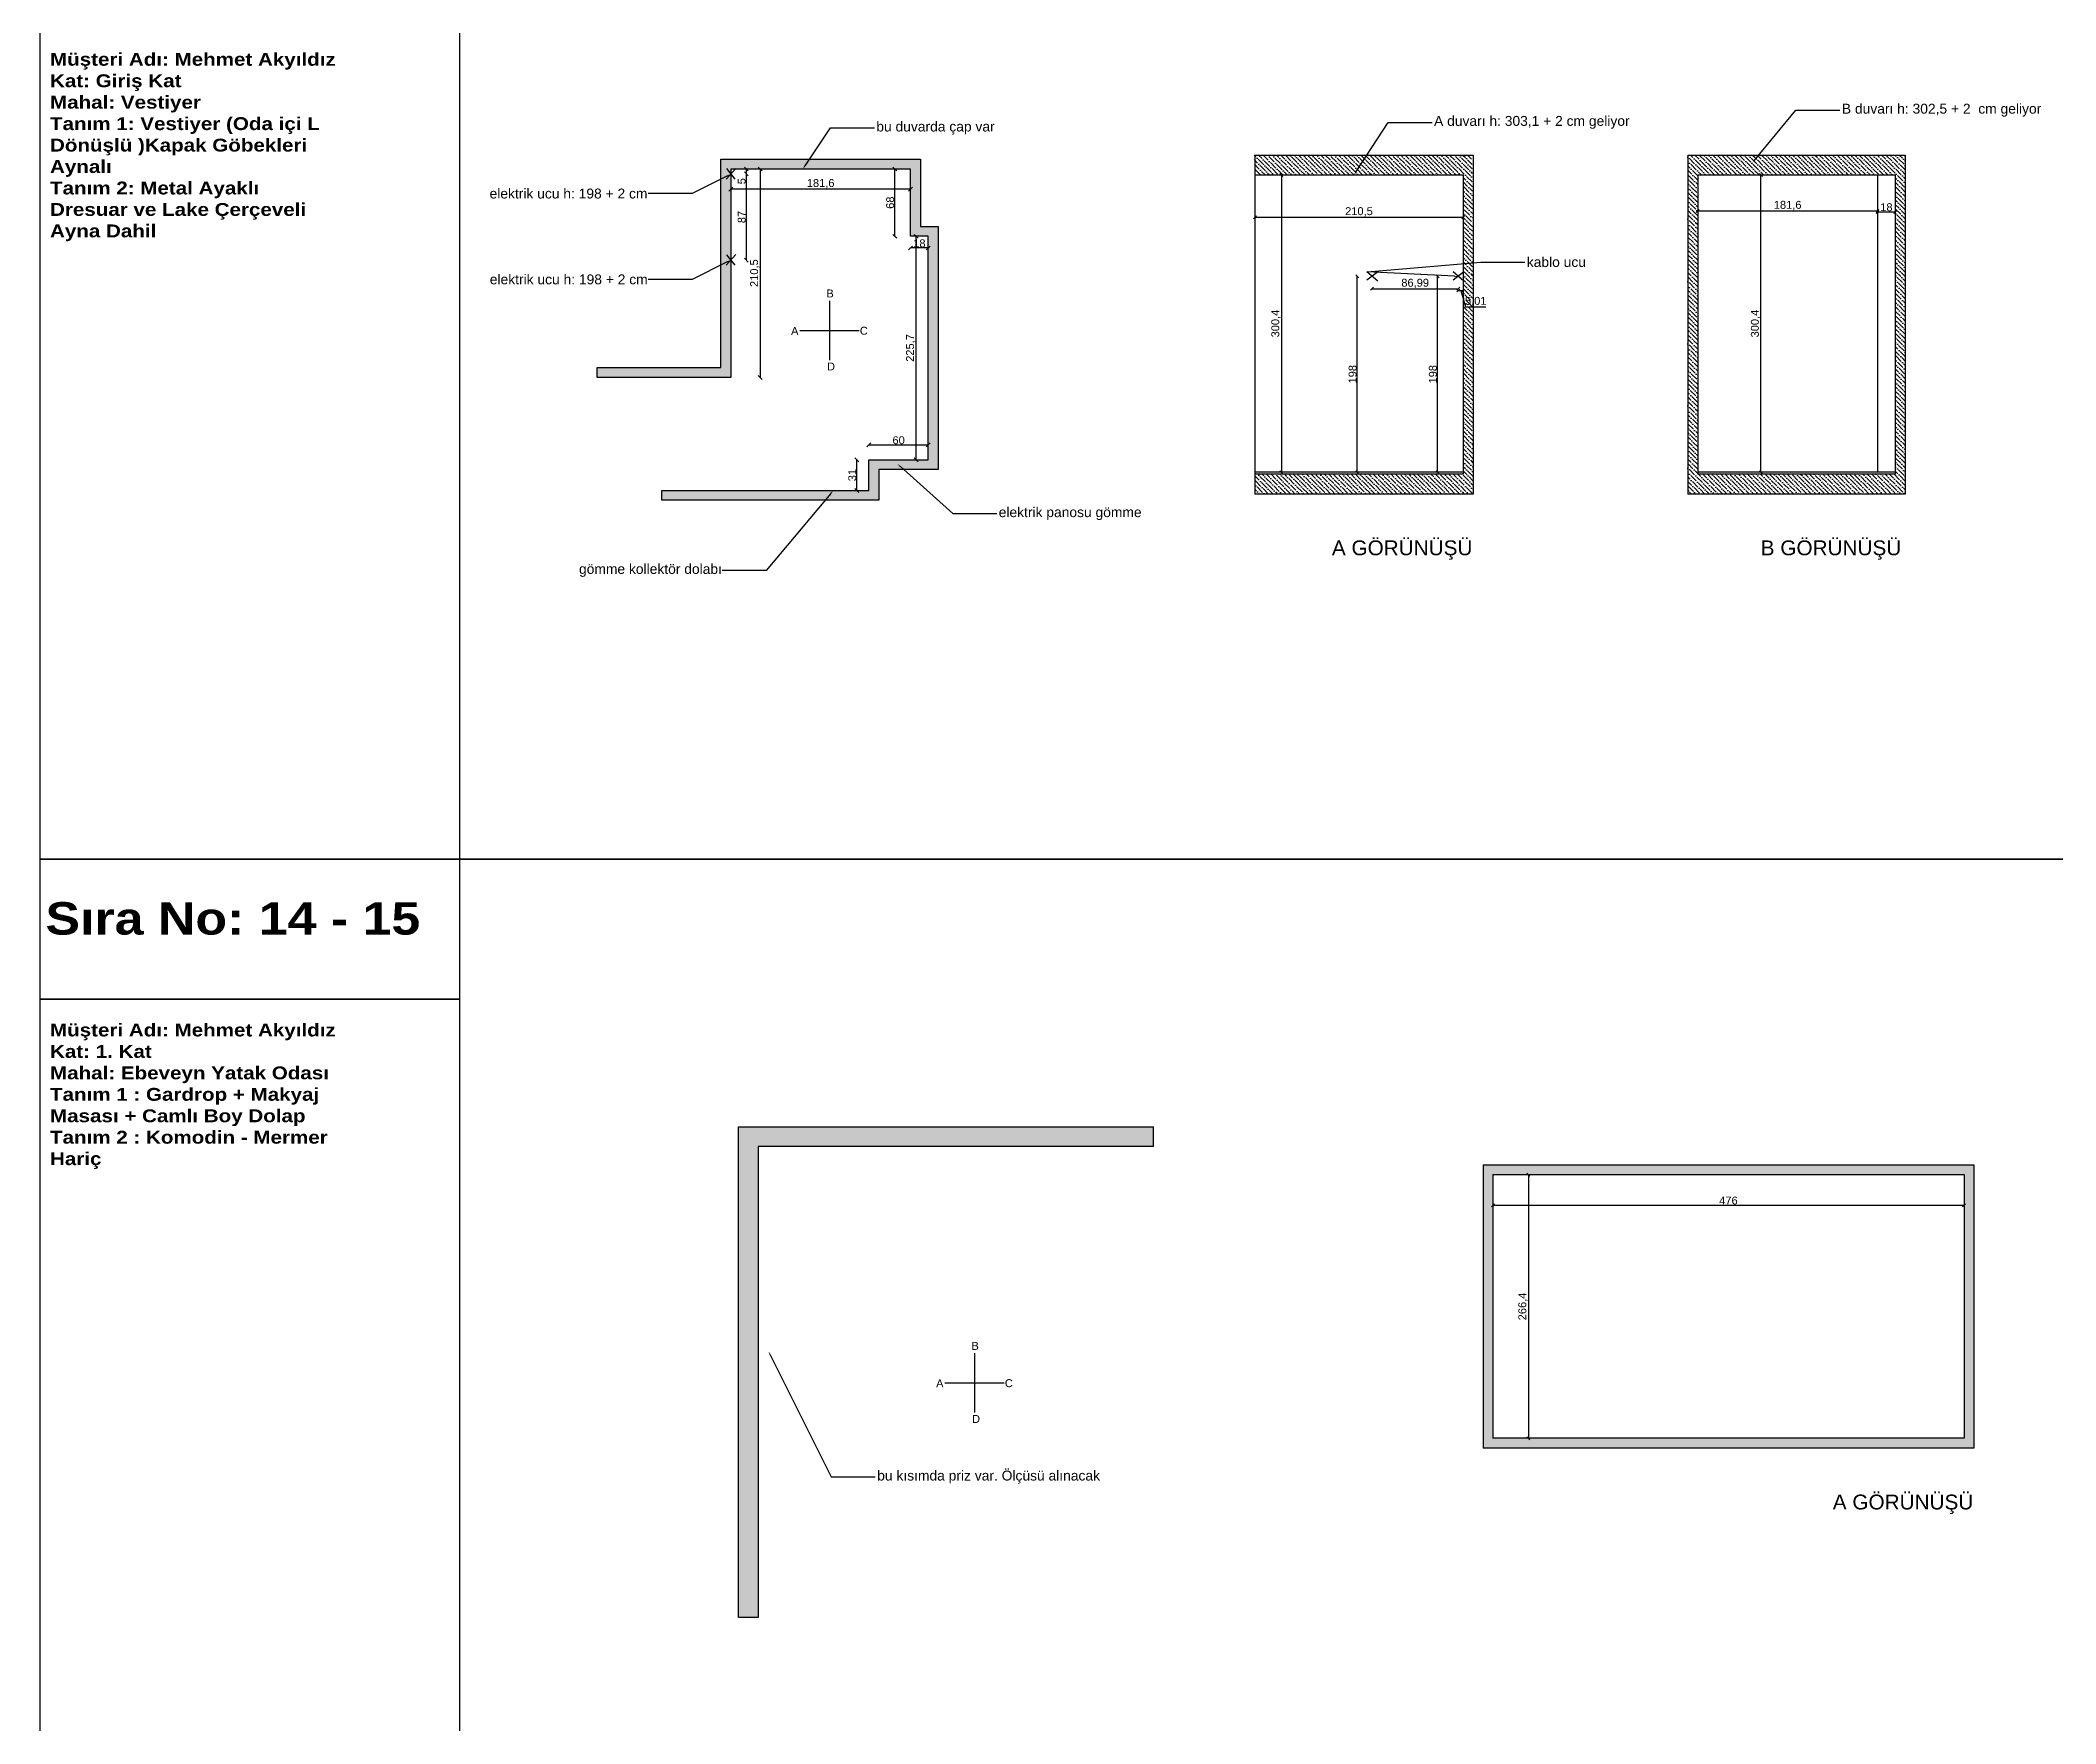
# Model space of a CAD drawing. Header units: millimetres. Extents: x -1860 to 15304, y 307 to 22353.
# Drawn here: x 3092 to 5129, y 11202 to 12902 of the extents above; entities that cross this region are included whole.
import ezdxf
from ezdxf import colors
from ezdxf.entities.mleader import LeaderData, LeaderLine
from ezdxf.math import Vec2, Vec3

# ---------------------------------------------------------------- set-up
doc = ezdxf.new("R2010")
doc.units = ezdxf.units.MM
doc.layers.add('çerçeve', color=40, linetype='Continuous', lineweight=40)
doc.styles.get("Standard").update_dxf_attribs({"font": 'arial.ttf'})
doc.dimstyles.new('ISO-25', dxfattribs={"dimtxt": 8, "dimasz": 3, "dimexe": 1.25, "dimexo": 0.625, "dimtad": 1, "dimtxsty": 'Standard', "dimblk": 'OBLIQUE', "dimcen": 2.5, "dimse1": 1, "dimse2": 1, "dimadec": 0, "dimazin": 0, "dimtfac": 1, "dimtmove": 0, "dimatfit": 3, "dimldrblk": 'OBLIQUE', "dimfxl": 1, "dimarcsym": 0})

# ---------------------------------------------------------------- blocks, each defined once
blk = doc.blocks.new('_Oblique')
at = {"color": 0, "linetype": 'ByBlock', "lineweight": -2}
blk.add_line((-0.5, -0.5), (0.5, 0.5), dxfattribs=at)
blk = doc.blocks.new('*D347')
at = {"color": 0, "lineweight": -2, "transparency": 16777216}
blk.add_line((4346.4, 12766.3), (4346.4, 12465.9), dxfattribs=at)
at = {"layer": 'Defpoints', "color": 0, "transparency": 16777216}
for p in [(4424.7, 12766.3), (4346.4, 12465.9), (4425.7, 12465.9)]:
    blk.add_point(p, dxfattribs=at)
at = {"color": 0, "lineweight": -2, "transparency": 16777216, "xscale": 3, "yscale": 3, "zscale": 3}
for p, rotation in [((4346.4, 12766.3), 90), ((4346.4, 12465.9), 270)]:
    blk.add_blockref('_Oblique', p, dxfattribs=dict(at, rotation=rotation))
at = {"color": 0, "transparency": 16777216, "insert": (4340.9, 12616.1), "char_height": 8, "attachment_point": 5, "rotation": 90}
blk.add_mtext('300,4', dxfattribs=at)
blk = doc.blocks.new('A$C250070FD')
at = {"color": 244, "true_color": 0x991b1e}
for p, q in [((7.8, 8.8), (-1.7, -2)), ((-1.5, 8.6), (6.8, -2))]:
    blk.add_line(p, q, dxfattribs=at)
blk = doc.blocks.new('*D348')
at = {"color": 0, "lineweight": -2, "transparency": 16777216}
blk.add_line((4423, 12465.9), (4423, 12663.9), dxfattribs=at)
at = {"layer": 'Defpoints', "color": 0, "transparency": 16777216}
for p in [(4423, 12663.9), (4438, 12663.9), (4420.2, 12465.9)]:
    blk.add_point(p, dxfattribs=at)
at = {"color": 0, "lineweight": -2, "transparency": 16777216, "xscale": 3, "yscale": 3, "zscale": 3}
for p, rotation in [((4423, 12663.9), 90), ((4423, 12465.9), 270)]:
    blk.add_blockref('_Oblique', p, dxfattribs=dict(at, rotation=rotation))
at = {"color": 0, "transparency": 16777216, "insert": (4418.3, 12564.9), "char_height": 8, "attachment_point": 5, "rotation": 90}
blk.add_mtext('198', dxfattribs=at)
blk = doc.blocks.new('*D349')
at = {"color": 0, "lineweight": -2, "transparency": 16777216}
blk.add_line((4504.1, 12465.9), (4504.1, 12663.9), dxfattribs=at)
at = {"layer": 'Defpoints', "color": 0, "transparency": 16777216}
for p in [(4504.1, 12663.9), (4525, 12663.9), (4511.9, 12465.9)]:
    blk.add_point(p, dxfattribs=at)
at = {"color": 0, "lineweight": -2, "transparency": 16777216, "xscale": 3, "yscale": 3, "zscale": 3}
for p, rotation in [((4504.1, 12663.9), 90), ((4504.1, 12465.9), 270)]:
    blk.add_blockref('_Oblique', p, dxfattribs=dict(at, rotation=rotation))
at = {"color": 0, "transparency": 16777216, "insert": (4499.4, 12564.9), "char_height": 8, "attachment_point": 5, "rotation": 90}
blk.add_mtext('198', dxfattribs=at)
blk = doc.blocks.new('*D155')
at = {"color": 0, "lineweight": -2, "transparency": 16777216}
blk.add_line((4438, 12651.2), (4525, 12651.2), dxfattribs=at)
at = {"layer": 'Defpoints', "color": 0, "transparency": 16777216}
for p in [(4438, 12663.9), (4525, 12663.9), (4525, 12651.2)]:
    blk.add_point(p, dxfattribs=at)
at = {"color": 0, "lineweight": -2, "transparency": 16777216, "xscale": 3, "yscale": 3, "zscale": 3, "rotation": 180}
blk.add_blockref('_Oblique', (4438, 12651.2), dxfattribs=at)
at = {"color": 0, "lineweight": -2, "transparency": 16777216, "xscale": 3, "yscale": 3, "zscale": 3}
blk.add_blockref('_Oblique', (4525, 12651.2), dxfattribs=at)
at = {"color": 0, "transparency": 16777216, "insert": (4481.5, 12656.6), "char_height": 8, "attachment_point": 5}
blk.add_mtext('86,99', dxfattribs=at)
blk = doc.blocks.new('*D350')
at = {"color": 0, "lineweight": -2, "transparency": 16777216}
for p, q in [((4525, 12649.5), (4530, 12649.5)), ((4527.5, 12649.5), (4532.4, 12632.9)), ((4532.4, 12632.9), (4552.9, 12632.9))]:
    blk.add_line(p, q, dxfattribs=at)
at = {"layer": 'Defpoints', "color": 0, "transparency": 16777216}
for p in [(4525, 12663.9), (4530, 12654.7), (4530, 12649.5)]:
    blk.add_point(p, dxfattribs=at)
at = {"color": 0, "lineweight": -2, "transparency": 16777216, "xscale": 3, "yscale": 3, "zscale": 3, "rotation": 180}
blk.add_blockref('_Oblique', (4525, 12649.5), dxfattribs=at)
at = {"color": 0, "lineweight": -2, "transparency": 16777216, "xscale": 3, "yscale": 3, "zscale": 3}
blk.add_blockref('_Oblique', (4530, 12649.5), dxfattribs=at)
at = {"color": 0, "transparency": 16777216, "insert": (4542.7, 12638.3), "char_height": 8, "attachment_point": 5}
blk.add_mtext('5,01', dxfattribs=at)
blk = doc.blocks.new('*D351')
at = {"color": 0, "lineweight": -2, "transparency": 16777216}
blk.add_line((4319.5, 12723.5), (4530, 12723.5), dxfattribs=at)
at = {"layer": 'Defpoints', "color": 0, "transparency": 16777216}
for p in [(4319.5, 12766.3), (4530, 12766.3), (4530, 12723.5)]:
    blk.add_point(p, dxfattribs=at)
at = {"color": 0, "lineweight": -2, "transparency": 16777216, "xscale": 3, "yscale": 3, "zscale": 3, "rotation": 180}
blk.add_blockref('_Oblique', (4319.5, 12723.5), dxfattribs=at)
at = {"color": 0, "lineweight": -2, "transparency": 16777216, "xscale": 3, "yscale": 3, "zscale": 3}
blk.add_blockref('_Oblique', (4530, 12723.5), dxfattribs=at)
at = {"color": 0, "transparency": 16777216, "insert": (4424.7, 12728.9), "char_height": 8, "attachment_point": 5}
blk.add_mtext('210,5', dxfattribs=at)
blk = doc.blocks.new('*D67')
at = {"color": 1, "lineweight": -2, "transparency": 16777216}
blk.add_line((8940.3, 3379.5), (8940.3, 3169), dxfattribs=at)
at = {"layer": 'Defpoints', "color": 0, "transparency": 16777216}
for p in [(8910.5, 3379.5), (8910.5, 3169), (8940.3, 3169)]:
    blk.add_point(p, dxfattribs=at)
at = {"color": 1, "lineweight": -2, "transparency": 16777216, "xscale": 4, "yscale": 4, "zscale": 4}
for p, rotation in [((8940.3, 3379.5), 90), ((8940.3, 3169), 270)]:
    blk.add_blockref('_Oblique', p, dxfattribs=dict(at, rotation=rotation))
at = {"color": 1, "transparency": 16777216, "insert": (8934.8, 3274.3), "char_height": 8, "attachment_point": 5, "rotation": 90}
blk.add_mtext('210,5', dxfattribs=at)
blk = doc.blocks.new('*D68')
at = {"color": 1, "lineweight": -2, "transparency": 16777216}
blk.add_line((9092.1, 3359.1), (8910.5, 3359.1), dxfattribs=at)
at = {"layer": 'Defpoints', "color": 0, "transparency": 16777216}
for p in [(8910.5, 3379.5), (9092.1, 3379.5), (8910.5, 3359.1)]:
    blk.add_point(p, dxfattribs=at)
at = {"color": 1, "lineweight": -2, "transparency": 16777216, "xscale": 4, "yscale": 4, "zscale": 4, "rotation": 180}
blk.add_blockref('_Oblique', (8910.5, 3359.1), dxfattribs=at)
at = {"color": 1, "lineweight": -2, "transparency": 16777216, "xscale": 4, "yscale": 4, "zscale": 4}
blk.add_blockref('_Oblique', (9092.1, 3359.1), dxfattribs=at)
at = {"color": 1, "transparency": 16777216, "insert": (9001.3, 3364.6), "char_height": 8, "attachment_point": 5}
blk.add_mtext('181,6', dxfattribs=at)
blk = doc.blocks.new('*D69')
at = {"color": 1, "lineweight": -2, "transparency": 16777216}
blk.add_line((9076.3, 3311.5), (9076.3, 3379.5), dxfattribs=at)
at = {"layer": 'Defpoints', "color": 0, "transparency": 16777216}
for p in [(9076.3, 3379.5), (9092.1, 3379.5), (9092.1, 3311.5)]:
    blk.add_point(p, dxfattribs=at)
at = {"color": 1, "lineweight": -2, "transparency": 16777216, "xscale": 4, "yscale": 4, "zscale": 4}
for p, rotation in [((9076.3, 3379.5), 90), ((9076.3, 3311.5), 270)]:
    blk.add_blockref('_Oblique', p, dxfattribs=dict(at, rotation=rotation))
at = {"color": 1, "transparency": 16777216, "insert": (9071.6, 3345.5), "char_height": 8, "attachment_point": 5, "rotation": 90}
blk.add_mtext('68', dxfattribs=at)
blk = doc.blocks.new('*D70')
at = {"color": 1, "lineweight": -2, "transparency": 16777216}
blk.add_line((9110.1, 3299.7), (9092.1, 3299.7), dxfattribs=at)
at = {"layer": 'Defpoints', "color": 0, "transparency": 16777216}
for p in [(9092.1, 3311.5), (9092.1, 3299.7), (9110.1, 3311.5)]:
    blk.add_point(p, dxfattribs=at)
at = {"color": 1, "lineweight": -2, "transparency": 16777216, "xscale": 4, "yscale": 4, "zscale": 4, "rotation": 180}
blk.add_blockref('_Oblique', (9092.1, 3299.7), dxfattribs=at)
at = {"color": 1, "lineweight": -2, "transparency": 16777216, "xscale": 4, "yscale": 4, "zscale": 4}
blk.add_blockref('_Oblique', (9110.1, 3299.7), dxfattribs=at)
at = {"color": 1, "transparency": 16777216, "insert": (9101.1, 3304.4), "char_height": 8, "attachment_point": 5}
blk.add_mtext('18', dxfattribs=at)
blk = doc.blocks.new('*D71')
at = {"color": 1, "lineweight": -2, "transparency": 16777216}
blk.add_line((9097.8, 3085.8), (9097.8, 3311.5), dxfattribs=at)
at = {"layer": 'Defpoints', "color": 0, "transparency": 16777216}
for p in [(9097.8, 3311.5), (9110.1, 3311.5), (9110.1, 3085.8)]:
    blk.add_point(p, dxfattribs=at)
at = {"color": 1, "lineweight": -2, "transparency": 16777216, "xscale": 4, "yscale": 4, "zscale": 4}
for p, rotation in [((9097.8, 3311.5), 90), ((9097.8, 3085.8), 270)]:
    blk.add_blockref('_Oblique', p, dxfattribs=dict(at, rotation=rotation))
at = {"color": 1, "transparency": 16777216, "insert": (9092.4, 3198.7), "char_height": 8, "attachment_point": 5, "rotation": 90}
blk.add_mtext('225,7', dxfattribs=at)
blk = doc.blocks.new('*D72')
at = {"color": 1, "lineweight": -2, "transparency": 16777216}
blk.add_line((9050.1, 3100.7), (9110.1, 3100.7), dxfattribs=at)
at = {"layer": 'Defpoints', "color": 0, "transparency": 16777216}
for p in [(9110.1, 3100.7), (9050.1, 3085.8), (9110.1, 3085.8)]:
    blk.add_point(p, dxfattribs=at)
at = {"color": 1, "lineweight": -2, "transparency": 16777216, "xscale": 4, "yscale": 4, "zscale": 4, "rotation": 180}
blk.add_blockref('_Oblique', (9050.1, 3100.7), dxfattribs=at)
at = {"color": 1, "lineweight": -2, "transparency": 16777216, "xscale": 4, "yscale": 4, "zscale": 4}
blk.add_blockref('_Oblique', (9110.1, 3100.7), dxfattribs=at)
at = {"color": 1, "transparency": 16777216, "insert": (9080.1, 3105.4), "char_height": 8, "attachment_point": 5}
blk.add_mtext('60', dxfattribs=at)
blk = doc.blocks.new('*D73')
at = {"color": 1, "lineweight": -2, "transparency": 16777216}
blk.add_line((9038, 3054.8), (9038, 3085.8), dxfattribs=at)
at = {"layer": 'Defpoints', "color": 0, "transparency": 16777216}
for p in [(9038, 3085.8), (9050.1, 3085.8), (9050.1, 3054.8)]:
    blk.add_point(p, dxfattribs=at)
at = {"color": 1, "lineweight": -2, "transparency": 16777216, "xscale": 4, "yscale": 4, "zscale": 4}
for p, rotation in [((9038, 3085.8), 90), ((9038, 3054.8), 270)]:
    blk.add_blockref('_Oblique', p, dxfattribs=dict(at, rotation=rotation))
at = {"color": 1, "transparency": 16777216, "insert": (9033.3, 3070.3), "char_height": 8, "attachment_point": 5, "rotation": 90}
blk.add_mtext('31', dxfattribs=at)
blk = doc.blocks.new('*D65')
at = {"color": 1, "lineweight": -2, "transparency": 16777216}
for p, q in [((8926.2, 3379.5), (8926.2, 3374.5)), ((8926.2, 3374.5), (8926.2, 3363.9))]:
    blk.add_line(p, q, dxfattribs=at)
at = {"layer": 'Defpoints', "color": 0, "transparency": 16777216}
for p in [(8910.5, 3379.5), (8910.5, 3374.5), (8926.2, 3374.5)]:
    blk.add_point(p, dxfattribs=at)
at = {"color": 1, "lineweight": -2, "transparency": 16777216, "xscale": 4, "yscale": 4, "zscale": 4}
for p, rotation in [((8926.2, 3379.5), 90), ((8926.2, 3374.5), 270)]:
    blk.add_blockref('_Oblique', p, dxfattribs=dict(at, rotation=rotation))
at = {"color": 1, "transparency": 16777216, "insert": (8921.5, 3367.2), "char_height": 8, "attachment_point": 5, "rotation": 90}
blk.add_mtext('5', dxfattribs=at)
blk = doc.blocks.new('*D66')
at = {"color": 1, "lineweight": -2, "transparency": 16777216}
blk.add_line((8926.2, 3374.5), (8926.2, 3287.5), dxfattribs=at)
at = {"layer": 'Defpoints', "color": 0, "transparency": 16777216}
for p in [(8910.5, 3374.5), (8910.5, 3287.5), (8926.2, 3287.5)]:
    blk.add_point(p, dxfattribs=at)
at = {"color": 1, "lineweight": -2, "transparency": 16777216, "xscale": 4, "yscale": 4, "zscale": 4}
for p, rotation in [((8926.2, 3374.5), 90), ((8926.2, 3287.5), 270)]:
    blk.add_blockref('_Oblique', p, dxfattribs=dict(at, rotation=rotation))
at = {"color": 1, "transparency": 16777216, "insert": (8921.5, 3331), "char_height": 8, "attachment_point": 5, "rotation": 90}
blk.add_mtext('87', dxfattribs=at)
blk = doc.blocks.new('*D352')
at = {"color": 0, "lineweight": -2, "transparency": 16777216}
blk.add_line((4830.9, 12465.9), (4830.9, 12766.3), dxfattribs=at)
at = {"layer": 'Defpoints', "color": 0, "transparency": 16777216}
for p in [(4820.6, 12766.3), (4830.9, 12766.3), (4820.6, 12465.9)]:
    blk.add_point(p, dxfattribs=at)
at = {"color": 0, "lineweight": -2, "transparency": 16777216, "xscale": 3, "yscale": 3, "zscale": 3}
for p, rotation in [((4830.9, 12766.3), 90), ((4830.9, 12465.9), 270)]:
    blk.add_blockref('_Oblique', p, dxfattribs=dict(at, rotation=rotation))
at = {"color": 0, "transparency": 16777216, "insert": (4825.5, 12616.1), "char_height": 8, "attachment_point": 5, "rotation": 90}
blk.add_mtext('300,4', dxfattribs=at)
blk = doc.blocks.new('*D353')
at = {"color": 0, "lineweight": -2, "transparency": 16777216}
blk.add_line((4767.1, 12729.9), (4948.7, 12729.9), dxfattribs=at)
at = {"layer": 'Defpoints', "color": 0, "transparency": 16777216}
for p in [(4767.1, 12766.3), (4948.7, 12766.3), (4948.7, 12729.9)]:
    blk.add_point(p, dxfattribs=at)
at = {"color": 0, "lineweight": -2, "transparency": 16777216, "xscale": 3, "yscale": 3, "zscale": 3, "rotation": 180}
blk.add_blockref('_Oblique', (4767.1, 12729.9), dxfattribs=at)
at = {"color": 0, "lineweight": -2, "transparency": 16777216, "xscale": 3, "yscale": 3, "zscale": 3}
blk.add_blockref('_Oblique', (4948.7, 12729.9), dxfattribs=at)
at = {"color": 0, "transparency": 16777216, "insert": (4857.9, 12735.3), "char_height": 8, "attachment_point": 5}
blk.add_mtext('181,6', dxfattribs=at)
blk = doc.blocks.new('*D354')
at = {"color": 0, "lineweight": -2, "transparency": 16777216}
blk.add_line((4948.7, 12728.9), (4966.7, 12728.9), dxfattribs=at)
at = {"layer": 'Defpoints', "color": 0, "transparency": 16777216}
for p in [(4948.7, 12748.4), (4966.7, 12748.4), (4966.7, 12728.9)]:
    blk.add_point(p, dxfattribs=at)
at = {"color": 0, "lineweight": -2, "transparency": 16777216, "xscale": 3, "yscale": 3, "zscale": 3, "rotation": 180}
blk.add_blockref('_Oblique', (4948.7, 12728.9), dxfattribs=at)
at = {"color": 0, "lineweight": -2, "transparency": 16777216, "xscale": 3, "yscale": 3, "zscale": 3}
blk.add_blockref('_Oblique', (4966.7, 12728.9), dxfattribs=at)
at = {"color": 0, "transparency": 16777216, "insert": (4957.7, 12733.6), "char_height": 8, "attachment_point": 5}
blk.add_mtext('18', dxfattribs=at)
blk = doc.blocks.new('*D340')
at = {"color": 0, "lineweight": -2, "transparency": 16777216}
blk.add_line((4596, 11756.3), (4596, 11489.9), dxfattribs=at)
at = {"layer": 'Defpoints', "color": 0, "transparency": 16777216}
for p in [(4560.1, 11756.3), (4560.1, 11489.9), (4596, 11489.9)]:
    blk.add_point(p, dxfattribs=at)
at = {"color": 0, "lineweight": -2, "transparency": 16777216, "xscale": 3, "yscale": 3, "zscale": 3}
for p, rotation in [((4596, 11756.3), 90), ((4596, 11489.9), 270)]:
    blk.add_blockref('_Oblique', p, dxfattribs=dict(at, rotation=rotation))
at = {"color": 0, "transparency": 16777216, "insert": (4590.5, 11623.1), "char_height": 8, "attachment_point": 5, "rotation": 90}
blk.add_mtext('266,4', dxfattribs=at)
blk = doc.blocks.new('*D341')
at = {"color": 0, "lineweight": -2, "transparency": 16777216}
blk.add_line((4560.1, 11725.4), (5036.1, 11725.4), dxfattribs=at)
at = {"layer": 'Defpoints', "color": 0, "transparency": 16777216}
for p in [(4560.1, 11756.3), (5036.1, 11756.3), (5036.1, 11725.4)]:
    blk.add_point(p, dxfattribs=at)
at = {"color": 0, "lineweight": -2, "transparency": 16777216, "xscale": 3, "yscale": 3, "zscale": 3, "rotation": 180}
blk.add_blockref('_Oblique', (4560.1, 11725.4), dxfattribs=at)
at = {"color": 0, "lineweight": -2, "transparency": 16777216, "xscale": 3, "yscale": 3, "zscale": 3}
blk.add_blockref('_Oblique', (5036.1, 11725.4), dxfattribs=at)
at = {"color": 0, "transparency": 16777216, "insert": (4798.1, 11730.1), "char_height": 8, "attachment_point": 5}
blk.add_mtext('476', dxfattribs=at)
blk = doc.blocks.new('vestiyer')
at = {"true_color": 0x636466, "transparency": 33554687}
h = blk.add_hatch(dxfattribs=at)
h.set_pattern_fill('ANSI36', color=251, angle=270)
h.set_pattern_definition([(315, (1699.4095, -61.6618), (6.1739261, -1.683798), [7.9375, -1.5875, 0, -1.5875])])
h.paths.add_polyline_path([(8910.478, 3379.5), (9092.078, 3379.5), (9092.078, 3311.5), (9110.078, 3311.5), (9110.078, 3085.8), (9050.078, 3085.8), (9050.078, 3054.8), (8840.766, 3054.8), (8840.766, 3044.8), (9060.078, 3044.8), (9060.078, 3075.8), (9120.078, 3075.8), (9120.078, 3321.5), (9102.078, 3321.5), (9102.078, 3389.5), (8900.478, 3389.5), (8900.478, 3179), (8775.368, 3179), (8775.368, 3169), (8910.478, 3169)])
for p, q in [((9010.247, 3246.361), (9010.247, 3186.361)), ((8980.247, 3216.361), (9040.247, 3216.361))]:
    blk.add_line(p, q)
for points in [[(8775.368, 3179), (8900.478, 3179), (8900.478, 3389.5), (9102.078, 3389.5), (9102.078, 3321.5), (9120.078, 3321.5), (9120.078, 3075.8), (9060.078, 3075.8), (9060.078, 3044.8), (8840.766, 3044.8), (8840.766, 3054.8), (9050.078, 3054.8), (9050.078, 3085.8), (9110.078, 3085.8), (9110.078, 3311.5), (9092.078, 3311.5), (9092.078, 3379.5), (8910.478, 3379.5), (8910.478, 3169)], [(8910.478, 3169), (8775.368, 3169), (8775.368, 3179)]]:
    blk.add_lwpolyline(points)
at = {"color": 219, "true_color": 0x642165}
for p in [(8907.686, 3371.35), (8907.686, 3284.35)]:
    blk.add_blockref('A$C250070FD', p, dxfattribs=at)
at = {"color": 1, "char_height": 8, "width": 7.00485, "attachment_point": 1}
for s, insert in [('B', (9007.135, 3257.772)), ('A', (8971.426, 3219.912)), ('C', (9040.908, 3220.127)), ('D', (9007.78, 3183.987))]:
    blk.add_mtext(s, dxfattribs=dict(at, insert=insert))
for base, p1, p2, picture, middle in [((8940.281, 3169), (8910.478, 3379.5), (8910.478, 3169), '*D67', (8934.848, 3274.25)), ((8926.174, 3374.49), (8910.482, 3379.5), (8910.478, 3374.49), '*D65', (8921.48, 3367.212)), ((9076.312, 3379.5), (9092.078, 3311.5), (9092.078, 3379.5), '*D69', (9071.602, 3345.5)), ((9097.805, 3311.5), (9110.078, 3085.8), (9110.078, 3311.5), '*D71', (9092.373, 3198.65)), ((9037.991, 3085.8), (9050.078, 3054.8), (9050.078, 3085.8), '*D73', (9033.279, 3070.3))]:
    dim = blk.add_linear_dim(base=base, p1=p1, p2=p2, angle=90, dimstyle='ISO-25')
    dim.commit()
    dim.dimension.update_dxf_attribs({"geometry": picture, "text_midpoint": middle})
for base, p1, p2, picture, middle in [((8910.478, 3359.118), (9092.078, 3379.5), (8910.478, 3379.5), '*D68', (9001.278, 3364.55)), ((9092.078, 3299.678), (9110.078, 3311.5), (9092.078, 3311.5), '*D70', (9101.078, 3304.388)), ((9110.078, 3100.703), (9050.078, 3085.8), (9110.078, 3085.8), '*D72', (9080.078, 3105.413))]:
    dim = blk.add_linear_dim(base=base, p1=p1, p2=p2, dimstyle='ISO-25')
    dim.commit()
    dim.dimension.update_dxf_attribs({"geometry": picture, "text_midpoint": middle})
dim = blk.add_linear_dim(base=(8926.174, 3287.49), p1=(8910.478, 3374.49), p2=(8910.478, 3287.49), angle=90, dimstyle='ISO-25', override={"dimtmove": 1})
dim.commit()
dim.dimension.update_dxf_attribs({"geometry": '*D66', "text_midpoint": (8921.464, 3330.99)})
at = {"color": 6}
ml = blk.add_multileader_mtext('Standard', dxfattribs=at)
ml.set_content('bu duvarda çap var ', color=6)
ml.set_leader_properties()
ml.build(insert=Vec2(0, 0))
ml.multileader.update_dxf_attribs({"dogleg_length": 44.448})
ctx = ml.context
ctx.base_point, ctx.char_height, ctx.plane_origin = Vec3(9055.559, 3421.031), 10, Vec3(8983.268, 3379.5)
notes = []
notes.append((ctx, [(0, (1, 1, 0), (9011.111, 3421.031), (1, 0), 44.448, [(0, [(8983.268, 3379.5)], 0, [])])]))
ctx.mtext.insert, ctx.mtext.flow_direction = Vec3(9057.559, 3427.419), 5
ml = blk.add_multileader_mtext('Standard', dxfattribs=at)
ml.set_content('elektrik ucu h: 198 + 2 cm', color=6)
ml.set_leader_properties()
ml.build(insert=Vec2(0, 0))
ml.multileader.update_dxf_attribs({"dogleg_length": 44.448})
ctx = ml.context
ctx.base_point, ctx.char_height, ctx.plane_origin = Vec3(8664.741, 3354.645), 10, Vec3(8910.238, 3374.219)
notes.append((ctx, [(0, (1, 1, 0), (8871.348, 3354.645), (-1, 0), 44.448, [(0, [(8910.238, 3374.219)], 0, [])])]))
ctx.mtext.insert, ctx.mtext.flow_direction = Vec3(8666.741, 3359.73), 5
ml = blk.add_multileader_mtext('Standard', dxfattribs=at)
ml.set_content('elektrik ucu h: 198 + 2 cm', color=6)
ml.set_leader_properties()
ml.build(insert=Vec2(0, 0))
ml.multileader.update_dxf_attribs({"dogleg_length": 44.448})
ctx = ml.context
ctx.base_point, ctx.char_height, ctx.plane_origin = Vec3(8664.982, 3267.915), 10, Vec3(8910.478, 3287.49)
notes.append((ctx, [(0, (1, 1, 0), (8871.588, 3267.915), (-1, 0), 44.448, [(0, [(8910.478, 3287.49)], 0, [])])]))
ctx.mtext.insert, ctx.mtext.flow_direction = Vec3(8666.982, 3273), 5
ml = blk.add_multileader_mtext('Standard', dxfattribs=at)
ml.set_content('elektrik panosu gömme', color=6)
ml.set_leader_properties()
ml.build(insert=Vec2(0, 0))
ml.multileader.update_dxf_attribs({"dogleg_length": 44.448})
ctx = ml.context
ctx.base_point, ctx.char_height, ctx.plane_origin = Vec3(9179.234, 3031.345), 10, Vec3(9078.865, 3081.511)
notes.append((ctx, [(0, (1, 1, 0), (9134.786, 3031.345), (1, 0), 44.448, [(0, [(9078.865, 3081.511)], 0, [])])]))
ctx.mtext.insert, ctx.mtext.flow_direction = Vec3(9181.234, 3037.815), 5
ml = blk.add_multileader_mtext('Standard', dxfattribs=at)
ml.set_content('gömme kollektör dolabı', color=6)
ml.set_leader_properties()
ml.build(insert=Vec2(0, 0))
ml.multileader.update_dxf_attribs({"dogleg_length": 44.448})
ctx = ml.context
ctx.base_point, ctx.char_height, ctx.plane_origin = Vec3(8755.131, 2973.986), 10, Vec3(9014.054, 3054.8)
notes.append((ctx, [(0, (1, 1, 0), (8946.253, 2973.986), (-1, 0), 44.448, [(0, [(9014.054, 3054.8)], 0, [])])]))
ctx.mtext.insert, ctx.mtext.flow_direction = Vec3(8757.131, 2980.456), 5
for ctx, leaders in notes:
    for number, flags, end, landing, length, lines in leaders:
        leader = LeaderData()
        leader.index, (leader.has_last_leader_line, leader.has_dogleg_vector, leader.attachment_direction) = number, flags
        leader.last_leader_point, leader.dogleg_vector, leader.dogleg_length = Vec3(end), Vec3(landing), length
        for number, points, colour, breaks in lines:
            line = LeaderLine()
            line.index, line.vertices, line.color, line.breaks = number, Vec3.list(points), colors.encode_raw_color(colour), breaks
            leader.lines.append(line)
        ctx.leaders.append(leader)

msp = doc.modelspace()

# ---------------------------------------------------------------- hatches: boundary and pattern name
at = {"true_color": 0x636466, "transparency": 33554687}
h = msp.add_hatch(dxfattribs=at)
h.set_pattern_fill('ANSI36', color=251, angle=270)
h.set_pattern_definition([(315, (-3246.3815, 9377.566), (6.1739261, -1.683798), [7.9375, -1.5875, 0, -1.5875])])
h.paths.add_polyline_path([(4539.22296, 12786.28701), (4318.72296, 12786.28701), (4319.46444, 12766.28701), (4529.96444, 12766.28701), (4529.96444, 12463.88579), (4319.46444, 12463.88579), (4319.46444, 12443.88579), (4539.96444, 12443.88579)])
h = msp.add_hatch(dxfattribs=at)
h.set_pattern_fill('ANSI36', color=251, angle=270)
h.set_pattern_definition([(315, (-4143.3995, 9821.953), (6.1739261, -1.683798), [7.9375, -1.5875, 0, -1.5875])])
h.paths.add_polyline_path([(4976.67851, 12786.28579), (4757.07851, 12786.28579), (4757.07851, 12443.88579), (4976.67851, 12443.88579)])
h.paths.add_polyline_path([(4966.67851, 12463.88579), (4767.07851, 12463.88579), (4767.07851, 12766.28579), (4966.67851, 12766.28579)], flags=16)
h = msp.add_hatch(dxfattribs=at)
h.set_pattern_fill('ANSI36', color=251, angle=270)
h.set_pattern_definition([(315, (-3299.1993, 9250.5872), (6.1739261, -1.683798), [7.9375, -1.5875, 0, -1.5875])])
h.paths.add_polyline_path([(3817.66141, 11784.73252), (4217.06141, 11784.73252), (4217.06141, 11804.73252), (3797.66141, 11804.73252), (3797.66141, 11784.73252), (3797.66141, 11308.73252), (3817.66141, 11308.73252)])
h = msp.add_hatch(dxfattribs=at)
h.set_pattern_fill('ANSI36', color=251, angle=270)
h.set_pattern_definition([(315, (-2435.4118, 9675.4003), (6.1739261, -1.683798), [7.9375, -1.5875, 0, -1.5875])])
h.paths.add_polyline_path([(5046.1202, 11766.31374), (4550.1202, 11766.31374), (4550.1202, 11479.91374), (5046.1202, 11479.91374)])
h.paths.add_polyline_path([(5036.1202, 11489.91374), (4560.1202, 11489.91374), (4560.1202, 11756.31374), (5036.1202, 11756.31374)], flags=16)
h.paths.add_polyline_path([(4598.13559, 11607.23652), (4598.13559, 11639.20378), (4581.64991, 11639.20378), (4581.64991, 11607.23652)], flags=8)

# ---------------------------------------------------------------- linework, layer by layer
for p, q in [((4319.46444, 12786.28701), (4319.46444, 12443.88579)), ((4319.46444, 12786.28701), (4539.96444, 12786.28701)), ((4539.96444, 12786.28701), (4539.96444, 12443.88579)), ((4757.07851, 12786.28579), (4757.07851, 12443.88579)), ((4757.07851, 12786.28579), (4976.67851, 12786.28579)), ((4976.67851, 12786.28579), (4976.67851, 12443.88579)), ((4319.46444, 12766.28701), (4529.96444, 12766.28701)), ((4529.96444, 12766.28701), (4529.96444, 12463.88579)), ((4767.07851, 12766.28579), (4767.07851, 12463.88579)), ((4767.07851, 12766.28579), (4966.67851, 12766.28579)), ((4948.67851, 12766.28579), (4948.67851, 12465.88579)), ((4966.67851, 12766.28579), (4966.67851, 12463.88579)), ((4529.96444, 12465.88579), (4319.46444, 12465.88579)), ((4966.67851, 12465.88579), (4767.07851, 12465.88579)), ((4529.96444, 12463.88579), (4319.46444, 12463.88579)), ((4539.96444, 12443.88579), (4319.46444, 12443.88579)), ((4976.67851, 12443.88579), (4757.07851, 12443.88579)), ((4966.67851, 12463.88579), (4767.07851, 12463.88579)), ((3797.66141, 11784.73252), (3797.66141, 11804.73252)), ((3797.66141, 11804.73252), (4217.06141, 11804.73252)), ((4217.06141, 11784.73252), (4217.06141, 11804.73252)), ((3797.66141, 11308.73252), (3797.66141, 11784.73252)), ((4217.06141, 11784.73252), (3817.66141, 11784.73252)), ((3817.66141, 11784.73252), (3817.66141, 11308.73252)), ((4550.1202, 11766.31374), (4550.1202, 11479.91374)), ((4550.1202, 11766.31374), (5046.1202, 11766.31374)), ((4560.1202, 11756.31374), (4560.1202, 11489.91374)), ((4560.1202, 11756.31374), (5036.1202, 11756.31374)), ((5036.1202, 11756.31374), (5036.1202, 11489.91374)), ((5046.1202, 11766.31374), (5046.1202, 11479.91374)), ((4036.22351, 11575.83388), (4036.22351, 11515.83388)), ((4006.22351, 11545.83388), (4066.22351, 11545.83388)), ((5036.1202, 11489.91374), (4560.1202, 11489.91374)), ((5046.1202, 11479.91374), (4550.1202, 11479.91374)), ((3817.66141, 11308.73252), (3797.66141, 11308.73252))]:
    msp.add_line(p, q)
for points in [[(3092.17375, 13055.78197), (10114.64183, 13055.78197), (10114.64183, 12075.13243), (3092.17375, 12075.13243)], [(3092.17375, 12914.23666), (3515.83176, 12914.23666), (3515.83176, 12075.13243), (3092.17375, 12075.13243)], [(3092.17375, 12075.13243), (3515.83176, 12075.13243), (3515.83176, 11933.58712), (3092.17375, 11933.58712)], [(3092.17375, 12075.13243), (10114.64183, 12075.13243), (10114.64183, 11094.48289), (3092.17375, 11094.48289)], [(3092.17375, 11933.58712), (3515.83176, 11933.58712), (3515.83176, 11094.48289), (3092.17375, 11094.48289)]]:
    msp.add_lwpolyline(points, close=True)

# ---------------------------------------------------------------- block references
msp.add_blockref('vestiyer', (-5120.58065, 9392.73912))
at = {"color": 219, "true_color": 0x642165, "rotation": 270}
for p in [(4434.81375, 12666.68273), (4521.80872, 12666.68273)]:
    msp.add_blockref('A$C250070FD', p, dxfattribs=at)

# ---------------------------------------------------------------- texts
at = {"color": 1, "attachment_point": 1}
for s, insert, char_height, width in [('A GÖRÜNÜŞÜ', (4397.34908, 12397.01984), 15, 172.095613), ('B GÖRÜNÜŞÜ', (4830.71654, 12397.01984), 15, 172.095613), ('B', (4033.1111, 11587.24503), 8, 7.0048524), ('A', (3997.40192, 11549.38469), 8, 7.0048524), ('C', (4066.88425, 11549.59981), 8, 7.0048524), ('D', (4033.75645, 11513.46039), 8, 7.0048524), ('A GÖRÜNÜŞÜ', (4903.50484, 11433.04779), 15, 172.095613)]:
    msp.add_mtext(s, dxfattribs=dict(at, insert=insert, char_height=char_height, width=width))
at = {"layer": 'çerçeve', "color": 0, "lineweight": 25, "transparency": 33554687, "char_height": 13, "width": 288.1522418, "attachment_point": 3}
for s, insert in [('\\pxql;{\\fArial Black|b1|i0|c162|p34;Müşteri Adı: Mehmet Akyıldız\\PKat: Giriş Kat\\PMahal: Vestiyer\\PTanım 1: Vestiyer (Oda içi L Dönüşlü )Kapak Göbekleri Aynalı \\PTanım 2: Metal Ayaklı Dresuar ve Lake Çerçeveli Ayna Dahil }', (3390.12929, 12889.56834)), ('\\pxql;{\\fArial Black|b1|i0|c162|p34;Müşteri Adı: Mehmet Akyıldız\\PKat: 1. Kat \\PMahal: Ebeveyn Yatak Odası\\PTanım 1 : Gardrop + Makyaj Masası + Camlı Boy Dolap  \\PTanım 2 : Komodin - Mermer Hariç }', (3390.12929, 11908.9188))]:
    msp.add_mtext(s, dxfattribs=dict(at, insert=insert))
at = {"layer": 'çerçeve', "color": 0, "lineweight": 25, "transparency": 33554687, "insert": (3476.13613, 12031.54421), "char_height": 32.7868852, "attachment_point": 3}
msp.add_mtext('{\\fArial Black|b1|i0|c162|p34;Sıra No: 14 - 15 }', dxfattribs=at)

# ---------------------------------------------------------------- dimensions: what is measured, and where the dimension line sits
for base, p1, p2, picture, middle in [((4529.96444, 12723.51224), (4319.46444, 12766.28701), (4529.96444, 12766.28701), '*D351', (4424.71444, 12728.94488)), ((4948.67851, 12729.9133), (4767.07851, 12766.28579), (4948.67851, 12766.28579), '*D353', (4857.87851, 12735.34594)), ((4966.67851, 12728.87863), (4948.67851, 12748.44427), (4966.67851, 12748.44427), '*D354', (4957.67851, 12733.58822)), ((4524.95377, 12651.17784), (4437.95879, 12663.88579), (4524.95377, 12663.88579), '*D155', (4481.45628, 12656.61048)), ((5036.1202, 11725.35115), (4560.1202, 11756.31374), (5036.1202, 11756.31374), '*D341', (4798.1202, 11730.06073))]:
    dim = msp.add_linear_dim(base=base, p1=p1, p2=p2, dimstyle='ISO-25')
    dim.commit()
    dim.dimension.update_dxf_attribs({"geometry": picture, "text_midpoint": middle})
for base, p1, p2, picture, middle in [((4346.36609, 12465.88579), (4424.71444, 12766.28701), (4425.70339, 12465.88579), '*D347', (4340.93345, 12616.0864)), ((4830.92622, 12766.28579), (4820.60819, 12465.88579), (4820.60819, 12766.28579), '*D352', (4825.49358, 12616.08579)), ((4423.03495, 12663.88579), (4420.15531, 12465.88579), (4437.95879, 12663.88579), '*D348', (4418.32536, 12564.88579)), ((4504.11764, 12663.88579), (4511.87767, 12465.88579), (4524.95377, 12663.88579), '*D349', (4499.40805, 12564.88579)), ((4595.97478, 11489.91374), (4560.1202, 11756.31374), (4560.1202, 11489.91374), '*D340', (4590.54214, 11623.11374))]:
    dim = msp.add_linear_dim(base=base, p1=p1, p2=p2, angle=90, dimstyle='ISO-25')
    dim.commit()
    dim.dimension.update_dxf_attribs({"geometry": picture, "text_midpoint": middle})
dim = msp.add_linear_dim(base=(4529.96444, 12649.4749), p1=(4524.95377, 12663.88579), p2=(4529.96444, 12654.70195), dimstyle='ISO-25', override={"dimtmove": 1})
dim.commit()
dim.dimension.update_dxf_attribs({"geometry": '*D350', "text_midpoint": (4533.06723, 12638.29712)})

# ---------------------------------------------------------------- leaders
at = {"color": 6}
ml = msp.add_multileader_mtext('Standard', dxfattribs=at)
ml.set_content('B duvarı h: 302,5 + 2  cm geliyor', color=6)
ml.set_leader_properties()
ml.build(insert=Vec2(0, 0))
ml.multileader.update_dxf_attribs({"dogleg_length": 44.44786})
ctx = ml.context
ctx.base_point, ctx.char_height, ctx.plane_origin = Vec3(4910.7072, 12831.68838), 10, Vec3(4822.38107, 12781.31)
notes = []
notes.append((ctx, [(0, (1, 1, 0), (4866.25933, 12831.68838), (1, 0), 44.44786, [(0, [(4822.38107, 12778.61121)], 0, [])])]))
ctx.mtext.insert, ctx.mtext.flow_direction = Vec3(4912.7072, 12838.15837), 5
ml = msp.add_multileader_mtext('Standard', dxfattribs=at)
ml.set_content('A duvarı h: 303,1 + 2 cm geliyor', color=6)
ml.set_leader_properties()
ml.build(insert=Vec2(0, 0))
ml.multileader.update_dxf_attribs({"dogleg_length": 44.44786})
ctx = ml.context
ctx.base_point, ctx.char_height, ctx.plane_origin = Vec3(4498.60549, 12819.36418), 10, Vec3(4419.69392, 12768.98579)
notes.append((ctx, [(0, (1, 1, 0), (4454.15763, 12819.36418), (1, 0), 44.44786, [(0, [(4419.69392, 12766.28701)], 0, [])])]))
ctx.mtext.insert, ctx.mtext.flow_direction = Vec3(4500.60549, 12825.83416), 5
ml = msp.add_multileader_mtext('Standard', dxfattribs=at)
ml.set_content('kablo ucu', color=6)
ml.set_leader_properties()
ml.build(insert=Vec2(0, 0))
ml.multileader.update_dxf_attribs({"dogleg_length": 44.44786})
ctx = ml.context
ctx.base_point, ctx.char_height, ctx.plane_origin = Vec3(4592.30358, 12678.19901), 10, Vec3(4525.21924, 12663.64988)
notes.append((ctx, [(0, (1, 1, 0), (4547.85572, 12678.19901), (1, 0), 44.44786, [(1, [(4525.21924, 12663.64988), (4432.86067, 12668.41626)], 0, [])])]))
ctx.mtext.insert, ctx.mtext.flow_direction = Vec3(4594.30358, 12683.28087), 5
ml = msp.add_multileader_mtext('Standard', dxfattribs=at)
ml.set_content('bu kısımda priz var. Ölçüsü alınacak', color=6)
ml.set_leader_properties()
ml.build(insert=Vec2(0, 0))
ml.multileader.update_dxf_attribs({"dogleg_length": 44.44786})
ctx = ml.context
ctx.base_point, ctx.char_height, ctx.plane_origin = Vec3(3935.89841, 11450.88321), 10, Vec3(3827.97726, 11577.78214)
notes.append((ctx, [(1, (1, 1, 0), (3891.45055, 11450.88321), (1, 0), 44.44786, [(0, [(3827.97726, 11577.78214)], 0, [])])]))
ctx.mtext.insert, ctx.mtext.flow_direction = Vec3(3937.89841, 11457.27135), 5
for ctx, leaders in notes:
    for number, flags, end, landing, length, lines in leaders:
        leader = LeaderData()
        leader.index, (leader.has_last_leader_line, leader.has_dogleg_vector, leader.attachment_direction) = number, flags
        leader.last_leader_point, leader.dogleg_vector, leader.dogleg_length = Vec3(end), Vec3(landing), length
        for number, points, colour, breaks in lines:
            line = LeaderLine()
            line.index, line.vertices, line.color, line.breaks = number, Vec3.list(points), colors.encode_raw_color(colour), breaks
            leader.lines.append(line)
        ctx.leaders.append(leader)

doc.saveas('drawing.dxf')
